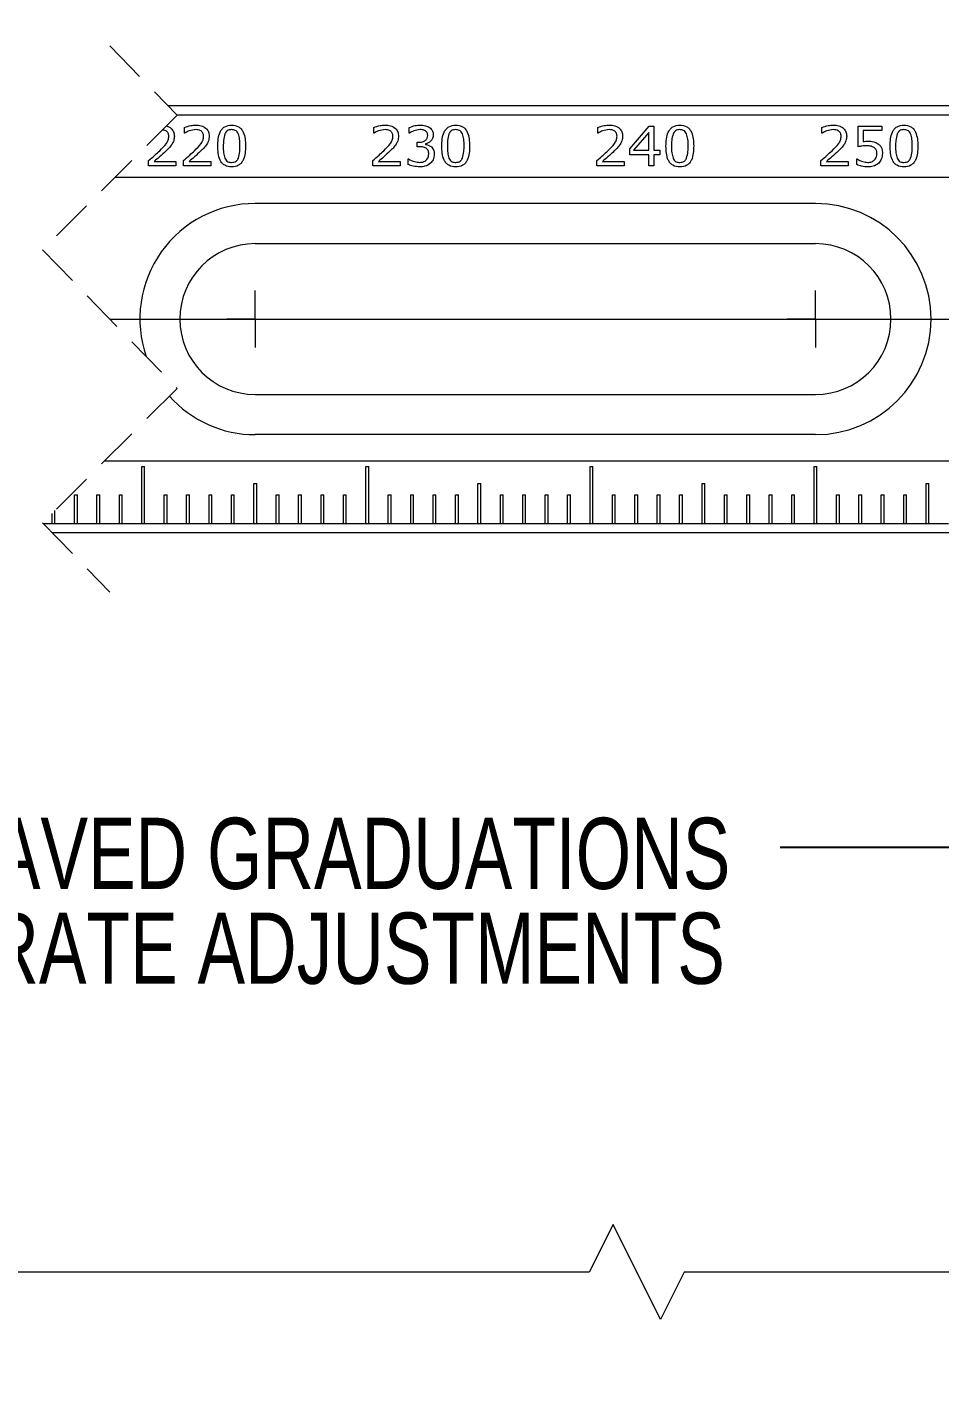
# Model space of a CAD drawing. Header units: millimetres. Extents: x 2 to 278, y 1 to 215.
# Drawn here: x 213.75 to 240.9, y 71.82 to 112.26 of the extents above; entities that cross this region are included whole.
import ezdxf

# ---------------------------------------------------------------- set-up
doc = ezdxf.new("R2010")
doc.units = ezdxf.units.MM
doc.linetypes.add('CENTERX2', pattern=[20.32, 12.7, -2.54, 2.54, -2.54])
doc.linetypes.add('HIDDEN', pattern=[1.905, 1.27, -0.635])
doc.styles.add('SLDTEXTSTYLE0', font='TXT', dxfattribs={"width": 0.75})
doc.dimstyles.new('SLDDIMSTYLE1', dxfattribs={"dimtxt": 2.116667, "dimasz": 3.175, "dimexe": 0, "dimexo": 0.0625, "dimgap": 0.529167, "dimtad": 0, "dimtih": 1, "dimtoh": 1, "dimdec": 1, "dimlfac": 1.5, "dimrnd": 1e-09, "dimzin": 4, "dimdsep": 46, "dimtxsty": 'SLDTEXTSTYLE0', "dimsah": 1, "dimcen": 0.09, "dimadec": 0, "dimazin": 1, "dimtfac": 1, "dimtdec": 1, "dimtofl": 0, "dimtmove": 0, "dimatfit": 3, "dimfxl": 1, "dimfrac": 2, "dimtolj": 1, "dimtzin": 12, "dimarcsym": 0})
doc.dimstyles.new('SLDDIMSTYLE2', dxfattribs={"dimtxt": 2.116667, "dimasz": 3.175, "dimexe": 0, "dimexo": 0.0625, "dimgap": 0.529167, "dimtad": 0, "dimtih": 1, "dimtoh": 1, "dimdec": 1, "dimlfac": 1.5, "dimrnd": 1e-09, "dimzin": 12, "dimdsep": 46, "dimtxsty": 'SLDTEXTSTYLE0', "dimsah": 1, "dimcen": 0, "dimadec": 0, "dimazin": 3, "dimtfac": 1, "dimtdec": 1, "dimtofl": 0, "dimtmove": 0, "dimatfit": 3, "dimfxl": 1, "dimfrac": 2, "dimtolj": 1, "dimtzin": 12, "dimarcsym": 0})
doc.dimstyles.new('SLDDIMSTYLE3', dxfattribs={"dimtxt": 0.18, "dimasz": 3.175, "dimexe": 0, "dimexo": 0.0625, "dimgap": 0, "dimtad": 0, "dimtih": 1, "dimtoh": 1, "dimdec": 0, "dimrnd": 1e-09, "dimzin": 0, "dimdsep": 46, "dimtxsty": 'Standard', "dimsah": 1, "dimcen": 0.09, "dimadec": 0, "dimazin": 0, "dimtfac": 3.175, "dimtdec": 0, "dimtofl": 0, "dimtmove": 0, "dimatfit": 3, "dimfxl": 1, "dimfrac": 2, "dimtolj": 1, "dimtzin": 0, "dimarcsym": 0})

# ---------------------------------------------------------------- blocks, each defined once
blk = doc.blocks.new('_D_5')
at = {"color": 7, "linetype": 'Continuous', "lineweight": 0}
for p, q in [((115.93, 95.959), (115.93, 79.824)), ((270.532, 95.959), (270.532, 73.451)), ((115.93, 77.284), (115.93, 73.451)), ((231.176, 76.64), (230.47, 75.229)), ((232.587, 73.818), (231.176, 76.64)), ((115.93, 75.229), (185.078, 75.229)), ((188.034, 75.229), (187.605, 75.229)), ((187.605, 75.229), (187.605, 71.866)), ((198.428, 75.229), (198.857, 75.229)), ((198.857, 75.229), (198.857, 71.866)), ((230.47, 75.229), (201.384, 75.229)), ((233.293, 75.229), (232.587, 73.818)), ((270.532, 75.229), (233.293, 75.229)), ((187.605, 71.866), (188.034, 71.866)), ((198.857, 71.866), (198.428, 71.866))]:
    blk.add_line(p, q, dxfattribs=at)
for points in [[(115.93, 75.229), (119.105, 74.721), (119.105, 75.737)], [(270.532, 75.229), (267.357, 75.737), (267.357, 74.721)]]:
    blk.add_solid(points, dxfattribs=at)
at = {"color": 7, "linetype": 'Continuous', "lineweight": 0, "char_height": 2.1167, "attachment_point": 1, "style": 'SLDTEXTSTYLE0'}
for s, insert in [('300.0mm', (187.067, 78.387)), ('11.81in', (188.57, 74.595))]:
    blk.add_mtext(s, dxfattribs=dict(at, insert=insert))
blk = doc.blocks.new('_D_7')
at = {"color": 7, "linetype": 'Continuous', "lineweight": 0}
for p, q in [((247.632, 126.842), (243.822, 126.842)), ((252.976, 106.9), (247.632, 126.842))]:
    blk.add_line(p, q, dxfattribs=at)
blk.add_solid([(252.976, 106.9), (252.644, 110.098), (251.663, 109.835)], dxfattribs=at)
at = {"color": 7, "linetype": 'Continuous', "lineweight": 0, "attachment_point": 1, "style": 'SLDTEXTSTYLE0'}
for s, insert, char_height in [('COUNTERBORE FOR USE WITH', (203.497, 127.888), 2.11667), ('M6 [1/4in] CAP SCREW', (212.211, 124.525), 2.11667), ('7 PLACES', (230.407, 121.162), 2.1167)]:
    blk.add_mtext(s, dxfattribs=dict(at, insert=insert, char_height=char_height))
blk = doc.blocks.new('SW_NOTE_3')
at = {"color": 0, "linetype": 'Continuous', "lineweight": 0, "char_height": 2.11667, "attachment_point": 3, "style": 'SLDTEXTSTYLE0'}
for s, insert in [('LASER ENGRAVED GRADUATIONS', (-1.479, 0.886)), ('FOR MORE ACCURATE ADJUSTMENTS', (-1.643, -1.936))]:
    blk.add_mtext(s, dxfattribs=dict(at, insert=insert))
blk = doc.blocks.new('SW_CENTERMARKSYMBOL_6')
at = {"color": 0, "linetype": 'Continuous', "lineweight": 0}
for q in [(0, 0.847), (-0.847, 0), (0, -0.847), (0.847, 0)]:
    blk.add_line((0, 0), q, dxfattribs=at)
blk = doc.blocks.new('SW_CENTERMARKSYMBOL_7')
at = {"color": 0, "linetype": 'Continuous', "lineweight": 0}
for q in [(0, 0.847), (-0.847, 0), (0, -0.847), (0.847, 0)]:
    blk.add_line((0, 0), q, dxfattribs=at)

msp = doc.modelspace()

# ---------------------------------------------------------------- linework, layer by layer
at = {"color": 7, "linetype": 'HIDDEN', "lineweight": 0}
for p, q in [((216.207, 111.707), (218.207, 109.643)), ((218.207, 109.643), (214.207, 105.643)), ((214.207, 105.643), (218.207, 101.515)), ((218.207, 101.515), (214.207, 97.515)), ((214.207, 97.515), (216.207, 95.451))]:
    msp.add_line(p, q, dxfattribs=at)
at = {"color": 7, "linetype": 'Continuous', "lineweight": 0}
for p, q in [((217.929, 109.929), (270.532, 109.929)), ((218.192, 109.658), (270.532, 109.658)), ((218.426, 109.11), (218.426, 109.276)), ((224.058, 109.11), (224.058, 109.276)), ((225.108, 109.11), (225.108, 109.275)), ((230.724, 109.11), (230.724, 109.276)), ((231.67, 108.648), (232.246, 109.32)), ((232.246, 109.32), (232.39, 109.32)), ((232.39, 109.32), (232.39, 108.599)), ((237.391, 109.11), (237.391, 109.276)), ((238.471, 109.32), (239.176, 109.32)), ((238.471, 108.704), (238.471, 109.32)), ((239.176, 109.32), (239.176, 109.185)), ((218.434, 109.11), (218.426, 109.11)), ((224.066, 109.11), (224.058, 109.11)), ((225.116, 109.11), (225.108, 109.11)), ((225.348, 108.84), (225.403, 108.84)), ((225.348, 108.704), (225.348, 108.84)), ((230.732, 109.11), (230.724, 109.11)), ((232.24, 109.128), (231.786, 108.599)), ((232.24, 108.599), (232.24, 109.128)), ((237.399, 109.11), (237.391, 109.11)), ((238.621, 109.185), (238.621, 108.863)), ((239.176, 109.185), (238.621, 109.185)), ((225.42, 108.704), (225.348, 108.704)), ((225.6, 108.788), (225.6, 108.777)), ((231.67, 108.464), (231.67, 108.648)), ((232.24, 108.464), (231.67, 108.464)), ((231.786, 108.599), (232.24, 108.599)), ((232.24, 108.134), (232.24, 108.464)), ((232.39, 108.599), (232.57, 108.599)), ((232.39, 108.464), (232.39, 108.134)), ((232.57, 108.464), (232.39, 108.464)), ((232.57, 108.599), (232.57, 108.464)), ((217.361, 108.134), (217.361, 108.299)), ((218.171, 108.134), (217.361, 108.134)), ((217.529, 108.269), (218.171, 108.269)), ((218.171, 108.269), (218.171, 108.134)), ((218.396, 108.134), (218.396, 108.299)), ((219.206, 108.134), (218.396, 108.134)), ((218.564, 108.269), (219.206, 108.269)), ((219.206, 108.269), (219.206, 108.134)), ((224.028, 108.134), (224.028, 108.299)), ((224.838, 108.134), (224.028, 108.134)), ((224.195, 108.269), (224.838, 108.269)), ((224.838, 108.269), (224.838, 108.134)), ((225.078, 108.344), (225.09, 108.344)), ((225.078, 108.179), (225.078, 108.344)), ((230.694, 108.134), (230.694, 108.299)), ((231.504, 108.134), (230.694, 108.134)), ((230.862, 108.269), (231.504, 108.269)), ((231.504, 108.269), (231.504, 108.134)), ((232.39, 108.134), (232.24, 108.134)), ((237.361, 108.134), (237.361, 108.299)), ((238.171, 108.134), (237.361, 108.134)), ((237.529, 108.269), (238.171, 108.269)), ((238.171, 108.269), (238.171, 108.134)), ((238.426, 108.344), (238.437, 108.344)), ((238.426, 108.174), (238.426, 108.344)), ((216.359, 107.796), (270.532, 107.796)), ((237.199, 107.017), (220.532, 107.017)), ((220.532, 105.823), (237.199, 105.823)), ((220.532, 101.336), (237.199, 101.336)), ((237.199, 100.142), (220.532, 100.142)), ((216.054, 99.363), (270.532, 99.363)), ((217.156, 99.194), (217.241, 99.194)), ((217.156, 97.5), (217.156, 99.194)), ((217.241, 97.5), (217.241, 99.194)), ((223.823, 99.194), (223.908, 99.194)), ((223.823, 97.5), (223.823, 99.194)), ((223.908, 97.5), (223.908, 99.194)), ((230.49, 99.194), (230.574, 99.194)), ((230.49, 97.5), (230.49, 99.194)), ((230.574, 97.5), (230.574, 99.194)), ((237.156, 99.194), (237.241, 99.194)), ((237.156, 97.5), (237.156, 99.194)), ((237.241, 97.5), (237.241, 99.194)), ((215.156, 98.347), (215.241, 98.347)), ((215.156, 97.5), (215.156, 98.347)), ((215.241, 97.5), (215.241, 98.347)), ((215.823, 98.347), (215.908, 98.347)), ((215.823, 97.5), (215.823, 98.347)), ((215.908, 97.5), (215.908, 98.347)), ((216.49, 98.347), (216.574, 98.347)), ((216.49, 97.5), (216.49, 98.347)), ((216.574, 97.5), (216.574, 98.347)), ((217.823, 98.347), (217.908, 98.347)), ((217.823, 97.5), (217.823, 98.347)), ((217.908, 97.5), (217.908, 98.347)), ((218.49, 98.347), (218.574, 98.347)), ((218.49, 97.5), (218.49, 98.347)), ((218.574, 97.5), (218.574, 98.347)), ((219.156, 98.347), (219.241, 98.347)), ((219.156, 97.5), (219.156, 98.347)), ((219.241, 97.5), (219.241, 98.347)), ((219.823, 98.347), (219.908, 98.347)), ((219.823, 97.5), (219.823, 98.347)), ((219.908, 97.5), (219.908, 98.347)), ((220.49, 98.686), (220.574, 98.686)), ((220.49, 97.5), (220.49, 98.686)), ((220.574, 97.5), (220.574, 98.686)), ((221.156, 98.347), (221.241, 98.347)), ((221.156, 97.5), (221.156, 98.347)), ((221.241, 97.5), (221.241, 98.347)), ((221.823, 98.347), (221.908, 98.347)), ((221.823, 97.5), (221.823, 98.347)), ((221.908, 97.5), (221.908, 98.347)), ((222.49, 98.347), (222.574, 98.347)), ((222.49, 97.5), (222.49, 98.347)), ((222.574, 97.5), (222.574, 98.347)), ((223.156, 98.347), (223.241, 98.347)), ((223.156, 97.5), (223.156, 98.347)), ((223.241, 97.5), (223.241, 98.347)), ((224.49, 98.347), (224.574, 98.347)), ((224.49, 97.5), (224.49, 98.347)), ((224.574, 97.5), (224.574, 98.347)), ((225.156, 98.347), (225.241, 98.347)), ((225.156, 97.5), (225.156, 98.347)), ((225.241, 97.5), (225.241, 98.347)), ((225.823, 98.347), (225.908, 98.347)), ((225.823, 97.5), (225.823, 98.347)), ((225.908, 97.5), (225.908, 98.347)), ((226.49, 98.347), (226.574, 98.347)), ((226.49, 97.5), (226.49, 98.347)), ((226.574, 97.5), (226.574, 98.347)), ((227.156, 98.686), (227.241, 98.686)), ((227.156, 97.5), (227.156, 98.686)), ((227.241, 97.5), (227.241, 98.686)), ((227.823, 98.347), (227.908, 98.347)), ((227.823, 97.5), (227.823, 98.347)), ((227.908, 97.5), (227.908, 98.347)), ((228.49, 98.347), (228.574, 98.347)), ((228.49, 97.5), (228.49, 98.347)), ((228.574, 97.5), (228.574, 98.347)), ((229.156, 98.347), (229.241, 98.347)), ((229.156, 97.5), (229.156, 98.347)), ((229.241, 97.5), (229.241, 98.347)), ((229.823, 98.347), (229.908, 98.347)), ((229.823, 97.5), (229.823, 98.347)), ((229.908, 97.5), (229.908, 98.347)), ((231.156, 98.347), (231.241, 98.347)), ((231.156, 97.5), (231.156, 98.347)), ((231.241, 97.5), (231.241, 98.347)), ((231.823, 98.347), (231.908, 98.347)), ((231.823, 97.5), (231.823, 98.347)), ((231.908, 97.5), (231.908, 98.347)), ((232.49, 98.347), (232.574, 98.347)), ((232.49, 97.5), (232.49, 98.347)), ((232.574, 97.5), (232.574, 98.347)), ((233.156, 98.347), (233.241, 98.347)), ((233.156, 97.5), (233.156, 98.347)), ((233.241, 97.5), (233.241, 98.347)), ((233.823, 98.686), (233.908, 98.686)), ((233.823, 97.5), (233.823, 98.686)), ((233.908, 97.5), (233.908, 98.686)), ((234.49, 98.347), (234.574, 98.347)), ((234.49, 97.5), (234.49, 98.347)), ((234.574, 97.5), (234.574, 98.347)), ((235.156, 98.347), (235.241, 98.347)), ((235.156, 97.5), (235.156, 98.347)), ((235.241, 97.5), (235.241, 98.347)), ((235.823, 98.347), (235.908, 98.347)), ((235.823, 97.5), (235.823, 98.347)), ((235.908, 97.5), (235.908, 98.347)), ((236.49, 98.347), (236.574, 98.347)), ((236.49, 97.5), (236.49, 98.347)), ((236.574, 97.5), (236.574, 98.347)), ((237.823, 98.347), (237.908, 98.347)), ((237.823, 97.5), (237.823, 98.347)), ((237.908, 97.5), (237.908, 98.347)), ((238.49, 98.347), (238.574, 98.347)), ((238.49, 97.5), (238.49, 98.347)), ((238.574, 97.5), (238.574, 98.347)), ((239.156, 98.347), (239.241, 98.347)), ((239.156, 97.5), (239.156, 98.347)), ((239.241, 97.5), (239.241, 98.347)), ((239.823, 98.347), (239.908, 98.347)), ((239.823, 97.5), (239.823, 98.347)), ((239.908, 97.5), (239.908, 98.347)), ((240.49, 98.686), (240.574, 98.686)), ((240.49, 97.5), (240.49, 98.686)), ((240.574, 97.5), (240.574, 98.686)), ((214.574, 97.5), (214.574, 97.883)), ((214.221, 97.5), (214.49, 97.5)), ((214.49, 97.5), (214.49, 97.798)), ((214.49, 97.5), (214.574, 97.5)), ((214.574, 97.5), (215.156, 97.5)), ((215.156, 97.5), (215.241, 97.5)), ((215.241, 97.5), (215.823, 97.5)), ((215.823, 97.5), (215.908, 97.5)), ((215.908, 97.5), (216.49, 97.5)), ((216.49, 97.5), (216.574, 97.5)), ((216.574, 97.5), (217.156, 97.5)), ((217.156, 97.5), (217.241, 97.5)), ((217.241, 97.5), (217.823, 97.5)), ((217.823, 97.5), (217.908, 97.5)), ((217.908, 97.5), (218.49, 97.5)), ((218.49, 97.5), (218.574, 97.5)), ((218.574, 97.5), (219.156, 97.5)), ((219.156, 97.5), (219.241, 97.5)), ((219.241, 97.5), (219.823, 97.5)), ((219.823, 97.5), (219.908, 97.5)), ((219.908, 97.5), (220.49, 97.5)), ((220.49, 97.5), (220.574, 97.5)), ((220.574, 97.5), (221.156, 97.5)), ((221.156, 97.5), (221.241, 97.5)), ((221.241, 97.5), (221.823, 97.5)), ((221.823, 97.5), (221.908, 97.5)), ((221.908, 97.5), (222.49, 97.5)), ((222.49, 97.5), (222.574, 97.5)), ((222.574, 97.5), (223.156, 97.5)), ((223.156, 97.5), (223.241, 97.5)), ((223.241, 97.5), (223.823, 97.5)), ((223.823, 97.5), (223.908, 97.5)), ((223.908, 97.5), (224.49, 97.5)), ((224.49, 97.5), (224.574, 97.5)), ((224.574, 97.5), (225.156, 97.5)), ((225.156, 97.5), (225.241, 97.5)), ((225.241, 97.5), (225.823, 97.5)), ((225.823, 97.5), (225.908, 97.5)), ((225.908, 97.5), (226.49, 97.5)), ((226.49, 97.5), (226.574, 97.5)), ((226.574, 97.5), (227.156, 97.5)), ((227.156, 97.5), (227.241, 97.5)), ((227.241, 97.5), (227.823, 97.5)), ((227.823, 97.5), (227.908, 97.5)), ((227.908, 97.5), (228.49, 97.5)), ((228.49, 97.5), (228.574, 97.5)), ((228.574, 97.5), (229.156, 97.5)), ((229.156, 97.5), (229.241, 97.5)), ((229.241, 97.5), (229.823, 97.5)), ((229.823, 97.5), (229.908, 97.5)), ((229.908, 97.5), (230.49, 97.5)), ((230.49, 97.5), (230.574, 97.5)), ((230.574, 97.5), (231.156, 97.5)), ((231.156, 97.5), (231.241, 97.5)), ((231.241, 97.5), (231.823, 97.5)), ((231.823, 97.5), (231.908, 97.5)), ((231.908, 97.5), (232.49, 97.5)), ((232.49, 97.5), (232.574, 97.5)), ((232.574, 97.5), (233.156, 97.5)), ((233.156, 97.5), (233.241, 97.5)), ((233.241, 97.5), (233.823, 97.5)), ((233.823, 97.5), (233.908, 97.5)), ((233.908, 97.5), (234.49, 97.5)), ((234.49, 97.5), (234.574, 97.5)), ((234.574, 97.5), (235.156, 97.5)), ((235.156, 97.5), (235.241, 97.5)), ((235.241, 97.5), (235.823, 97.5)), ((235.823, 97.5), (235.908, 97.5)), ((235.908, 97.5), (236.49, 97.5)), ((236.49, 97.5), (236.574, 97.5)), ((236.574, 97.5), (237.156, 97.5)), ((237.156, 97.5), (237.241, 97.5)), ((237.241, 97.5), (237.823, 97.5)), ((237.823, 97.5), (237.908, 97.5)), ((237.908, 97.5), (238.49, 97.5)), ((238.49, 97.5), (238.574, 97.5)), ((238.574, 97.5), (239.156, 97.5)), ((239.156, 97.5), (239.241, 97.5)), ((239.241, 97.5), (239.823, 97.5)), ((239.823, 97.5), (239.908, 97.5)), ((239.908, 97.5), (240.49, 97.5)), ((240.49, 97.5), (240.574, 97.5)), ((240.574, 97.5), (241.156, 97.5)), ((214.484, 97.229), (270.532, 97.229))]:
    msp.add_line(p, q, dxfattribs=at)
at = {"color": 7, "linetype": 'CENTERX2', "lineweight": 0, "ltscale": 3.333333}
msp.add_line((216.207, 103.579), (272.532, 103.579), dxfattribs=at)
at = {"color": 7, "linetype": 'Continuous', "lineweight": 0}
for centre, radius, start, end in [((220.528, 103.588), 3.429, 89.9281, 199.1784), ((237.199, 103.579), 3.437, 270, 90), ((220.532, 103.579), 2.244, 90, 270), ((237.199, 103.579), 2.244, 270, 90), ((220.519, 103.524), 3.382, 221.3538, 270.2148)]:
    msp.add_arc(centre, radius, start, end, dxfattribs=at)
for points, knots in [([(217.961, 109.016), (217.958, 109.049), (217.951, 109.114), (217.875, 109.194), (217.805, 109.201), (217.768, 109.205)], [0, 0, 0, 0, 0.320662, 0.640298, 1, 1, 1, 1]), ([(217.892, 109.329), (217.942, 109.307), (218.032, 109.27), (218.115, 109.149), (218.122, 109.064), (218.126, 109.021)], [0, 0, 0, 0, 0.3871082, 0.6931711, 1, 1, 1, 1]), ([(218.426, 109.276), (218.488, 109.299), (218.597, 109.34), (218.714, 109.347), (218.765, 109.35)], [0, 0, 0, 0, 0.55984, 1, 1, 1, 1]), ([(218.761, 109.215), (218.696, 109.207), (218.58, 109.194), (218.479, 109.136), (218.434, 109.11)], [0, 0, 0, 0, 0.559379, 1, 1, 1, 1]), ([(218.996, 109.016), (218.993, 109.049), (218.986, 109.114), (218.898, 109.203), (218.813, 109.21), (218.761, 109.215)], [0, 0, 0, 0, 0.28055, 0.560195, 1, 1, 1, 1]), ([(218.765, 109.35), (218.82, 109.347), (218.928, 109.341), (219.067, 109.268), (219.151, 109.15), (219.158, 109.064), (219.161, 109.021)], [0, 0, 0, 0, 0.280891, 0.560221, 0.779834, 1, 1, 1, 1]), ([(219.417, 108.726), (219.419, 108.797), (219.423, 108.939), (219.465, 109.114), (219.538, 109.236), (219.649, 109.331), (219.757, 109.342), (219.829, 109.35)], [0, 0, 0, 0, 0.250983, 0.501314, 0.626586, 0.751654, 1, 1, 1, 1]), ([(219.829, 109.215), (219.806, 109.213), (219.759, 109.211), (219.679, 109.175), (219.648, 109.122), (219.628, 109.089)], [0, 0, 0, 0, 0.281171, 0.56158, 1, 1, 1, 1]), ([(219.829, 109.35), (219.901, 109.342), (220.009, 109.331), (220.119, 109.237), (220.193, 109.114), (220.236, 108.94), (220.24, 108.798), (220.242, 108.728)], [0, 0, 0, 0, 0.248404, 0.373459, 0.498722, 0.749046, 1, 1, 1, 1]), ([(220.028, 109.091), (220.017, 109.111), (219.995, 109.152), (219.927, 109.206), (219.866, 109.211), (219.829, 109.215)], [0, 0, 0, 0, 0.280865, 0.561095, 1, 1, 1, 1]), ([(224.058, 109.276), (224.119, 109.299), (224.229, 109.34), (224.345, 109.347), (224.397, 109.35)], [0, 0, 0, 0, 0.559826, 1, 1, 1, 1]), ([(224.393, 109.215), (224.328, 109.207), (224.211, 109.194), (224.11, 109.136), (224.066, 109.11)], [0, 0, 0, 0, 0.559377, 1, 1, 1, 1]), ([(224.628, 109.016), (224.624, 109.049), (224.618, 109.114), (224.53, 109.203), (224.445, 109.21), (224.393, 109.215)], [0, 0, 0, 0, 0.280547, 0.560184, 1, 1, 1, 1]), ([(224.397, 109.35), (224.451, 109.347), (224.56, 109.341), (224.698, 109.268), (224.782, 109.15), (224.789, 109.064), (224.793, 109.021)], [0, 0, 0, 0, 0.280892, 0.560215, 0.779835, 1, 1, 1, 1]), ([(225.108, 109.275), (225.168, 109.298), (225.275, 109.34), (225.39, 109.347), (225.441, 109.35)], [0, 0, 0, 0, 0.559846, 1, 1, 1, 1]), ([(225.434, 109.215), (225.371, 109.207), (225.257, 109.193), (225.159, 109.135), (225.116, 109.11)], [0, 0, 0, 0, 0.559263, 1, 1, 1, 1]), ([(225.594, 109.177), (225.566, 109.19), (225.515, 109.214), (225.459, 109.214), (225.434, 109.215)], [0, 0, 0, 0, 0.558467, 1, 1, 1, 1]), ([(225.441, 109.35), (225.494, 109.348), (225.59, 109.346), (225.675, 109.301), (225.712, 109.281)], [0, 0, 0, 0, 0.560507, 1, 1, 1, 1]), ([(225.712, 109.281), (225.731, 109.266), (225.77, 109.236), (225.819, 109.161), (225.824, 109.097), (225.828, 109.058)], [0, 0, 0, 0, 0.280575, 0.560931, 1, 1, 1, 1]), ([(226.083, 108.726), (226.085, 108.797), (226.089, 108.939), (226.131, 109.114), (226.205, 109.236), (226.316, 109.331), (226.424, 109.342), (226.496, 109.35)], [0, 0, 0, 0, 0.250984, 0.501317, 0.626586, 0.751655, 1, 1, 1, 1]), ([(226.496, 109.215), (226.472, 109.213), (226.425, 109.211), (226.346, 109.175), (226.314, 109.122), (226.295, 109.089)], [0, 0, 0, 0, 0.281146, 0.561581, 1, 1, 1, 1]), ([(226.496, 109.35), (226.568, 109.342), (226.676, 109.331), (226.786, 109.237), (226.859, 109.114), (226.902, 108.94), (226.906, 108.798), (226.908, 108.728)], [0, 0, 0, 0, 0.248405, 0.373463, 0.498726, 0.749047, 1, 1, 1, 1]), ([(226.695, 109.091), (226.684, 109.111), (226.662, 109.152), (226.594, 109.206), (226.533, 109.211), (226.496, 109.215)], [0, 0, 0, 0, 0.28086, 0.561075, 1, 1, 1, 1]), ([(230.724, 109.276), (230.786, 109.299), (230.895, 109.34), (231.012, 109.347), (231.064, 109.35)], [0, 0, 0, 0, 0.5598367, 1, 1, 1, 1]), ([(231.06, 109.215), (230.994, 109.207), (230.878, 109.194), (230.777, 109.136), (230.732, 109.11)], [0, 0, 0, 0, 0.5593818, 1, 1, 1, 1]), ([(231.294, 109.016), (231.291, 109.049), (231.284, 109.114), (231.196, 109.203), (231.111, 109.21), (231.06, 109.215)], [0, 0, 0, 0, 0.280549, 0.560197, 1, 1, 1, 1]), ([(231.064, 109.35), (231.118, 109.347), (231.226, 109.341), (231.365, 109.268), (231.449, 109.15), (231.456, 109.064), (231.459, 109.021)], [0, 0, 0, 0, 0.2808884, 0.560222, 0.7798346, 1, 1, 1, 1]), ([(232.75, 108.726), (232.752, 108.797), (232.756, 108.939), (232.798, 109.114), (232.872, 109.236), (232.982, 109.331), (233.09, 109.342), (233.162, 109.35)], [0, 0, 0, 0, 0.250983, 0.501317, 0.626585, 0.751652, 1, 1, 1, 1]), ([(233.162, 109.215), (233.139, 109.213), (233.092, 109.211), (233.012, 109.175), (232.981, 109.122), (232.962, 109.089)], [0, 0, 0, 0, 0.281158, 0.561576, 1, 1, 1, 1]), ([(233.162, 109.35), (233.234, 109.342), (233.343, 109.331), (233.453, 109.237), (233.526, 109.114), (233.569, 108.94), (233.573, 108.798), (233.575, 108.728)], [0, 0, 0, 0, 0.2484008, 0.3734625, 0.4987235, 0.7490468, 1, 1, 1, 1]), ([(233.362, 109.091), (233.351, 109.111), (233.328, 109.152), (233.261, 109.206), (233.2, 109.211), (233.162, 109.215)], [0, 0, 0, 0, 0.280865, 0.561079, 1, 1, 1, 1]), ([(237.391, 109.276), (237.452, 109.299), (237.562, 109.34), (237.679, 109.347), (237.73, 109.35)], [0, 0, 0, 0, 0.559847, 1, 1, 1, 1]), ([(237.726, 109.215), (237.661, 109.207), (237.545, 109.194), (237.444, 109.136), (237.399, 109.11)], [0, 0, 0, 0, 0.559366, 1, 1, 1, 1]), ([(237.961, 109.016), (237.958, 109.049), (237.951, 109.114), (237.863, 109.203), (237.778, 109.21), (237.726, 109.215)], [0, 0, 0, 0, 0.2805527, 0.5601943, 1, 1, 1, 1]), ([(237.73, 109.35), (237.785, 109.347), (237.893, 109.341), (238.031, 109.268), (238.115, 109.15), (238.123, 109.064), (238.126, 109.021)], [0, 0, 0, 0, 0.280887, 0.56022, 0.779835, 1, 1, 1, 1]), ([(239.417, 108.726), (239.419, 108.797), (239.423, 108.939), (239.465, 109.114), (239.538, 109.236), (239.649, 109.331), (239.757, 109.342), (239.829, 109.35)], [0, 0, 0, 0, 0.250983, 0.501314, 0.626582, 0.751648, 1, 1, 1, 1]), ([(239.829, 109.215), (239.806, 109.213), (239.759, 109.211), (239.679, 109.175), (239.648, 109.122), (239.628, 109.089)], [0, 0, 0, 0, 0.281173, 0.561577, 1, 1, 1, 1]), ([(239.829, 109.35), (239.901, 109.342), (240.009, 109.331), (240.119, 109.237), (240.193, 109.114), (240.236, 108.94), (240.24, 108.798), (240.242, 108.728)], [0, 0, 0, 0, 0.248397, 0.373459, 0.498723, 0.749046, 1, 1, 1, 1]), ([(240.028, 109.091), (240.017, 109.111), (239.995, 109.152), (239.927, 109.206), (239.866, 109.211), (239.829, 109.215)], [0, 0, 0, 0, 0.28086, 0.561089, 1, 1, 1, 1]), ([(217.691, 108.588), (217.761, 108.656), (217.858, 108.75), (217.951, 108.901), (217.958, 108.978), (217.961, 109.016)], [0, 0, 0, 0, 0.560728, 0.780477, 1, 1, 1, 1]), ([(218.126, 109.021), (218.123, 108.974), (218.117, 108.889), (218.075, 108.815), (218.057, 108.783)], [0, 0, 0, 0, 0.559658, 1, 1, 1, 1]), ([(218.726, 108.588), (218.796, 108.656), (218.893, 108.75), (218.986, 108.901), (218.993, 108.978), (218.996, 109.016)], [0, 0, 0, 0, 0.56073, 0.78048, 1, 1, 1, 1]), ([(219.161, 109.021), (219.158, 108.974), (219.152, 108.889), (219.111, 108.815), (219.093, 108.783)], [0, 0, 0, 0, 0.559656, 1, 1, 1, 1]), ([(219.628, 109.089), (219.612, 109.023), (219.581, 108.903), (219.582, 108.78), (219.582, 108.726)], [0, 0, 0, 0, 0.558834, 1, 1, 1, 1]), ([(220.077, 108.728), (220.077, 108.797), (220.078, 108.92), (220.044, 109.039), (220.028, 109.091)], [0, 0, 0, 0, 0.5609, 1, 1, 1, 1]), ([(224.357, 108.588), (224.427, 108.656), (224.525, 108.75), (224.617, 108.901), (224.624, 108.978), (224.628, 109.016)], [0, 0, 0, 0, 0.560733, 0.780477, 1, 1, 1, 1]), ([(224.793, 109.021), (224.789, 108.974), (224.783, 108.889), (224.742, 108.815), (224.724, 108.783)], [0, 0, 0, 0, 0.559661, 1, 1, 1, 1]), ([(225.403, 108.84), (225.438, 108.841), (225.508, 108.845), (225.599, 108.887), (225.657, 108.961), (225.661, 109.017), (225.663, 109.044)], [0, 0, 0, 0, 0.280942, 0.5606182, 0.7798472, 1, 1, 1, 1]), ([(225.663, 109.044), (225.659, 109.074), (225.653, 109.128), (225.612, 109.162), (225.594, 109.177)], [0, 0, 0, 0, 0.558909, 1, 1, 1, 1]), ([(225.828, 109.058), (225.824, 109.023), (225.817, 108.951), (225.753, 108.87), (225.681, 108.812), (225.627, 108.796), (225.6, 108.788)], [0, 0, 0, 0, 0.279524, 0.559281, 0.779682, 1, 1, 1, 1]), ([(226.295, 109.089), (226.278, 109.023), (226.248, 108.903), (226.248, 108.78), (226.248, 108.726)], [0, 0, 0, 0, 0.558835, 1, 1, 1, 1]), ([(226.743, 108.728), (226.744, 108.797), (226.745, 108.92), (226.71, 109.039), (226.695, 109.091)], [0, 0, 0, 0, 0.560897, 1, 1, 1, 1]), ([(231.024, 108.588), (231.094, 108.656), (231.191, 108.75), (231.284, 108.901), (231.291, 108.978), (231.294, 109.016)], [0, 0, 0, 0, 0.560729, 0.780479, 1, 1, 1, 1]), ([(231.459, 109.021), (231.456, 108.974), (231.45, 108.889), (231.409, 108.815), (231.391, 108.783)], [0, 0, 0, 0, 0.559653, 1, 1, 1, 1]), ([(232.962, 109.089), (232.945, 109.023), (232.915, 108.903), (232.915, 108.78), (232.915, 108.726)], [0, 0, 0, 0, 0.558833, 1, 1, 1, 1]), ([(233.41, 108.728), (233.411, 108.797), (233.412, 108.92), (233.377, 109.039), (233.362, 109.091)], [0, 0, 0, 0, 0.5609, 1, 1, 1, 1]), ([(237.691, 108.588), (237.761, 108.656), (237.858, 108.75), (237.951, 108.901), (237.958, 108.978), (237.961, 109.016)], [0, 0, 0, 0, 0.56073, 0.780477, 1, 1, 1, 1]), ([(238.126, 109.021), (238.123, 108.974), (238.117, 108.889), (238.075, 108.815), (238.057, 108.783)], [0, 0, 0, 0, 0.559658, 1, 1, 1, 1]), ([(238.621, 108.863), (238.646, 108.865), (238.69, 108.869), (238.734, 108.869), (238.754, 108.87)], [0, 0, 0, 0, 0.55998, 1, 1, 1, 1]), ([(238.754, 108.87), (238.814, 108.869), (238.921, 108.867), (239.016, 108.817), (239.057, 108.795)], [0, 0, 0, 0, 0.560731, 1, 1, 1, 1]), ([(239.628, 109.089), (239.612, 109.023), (239.581, 108.903), (239.582, 108.78), (239.582, 108.726)], [0, 0, 0, 0, 0.558834, 1, 1, 1, 1]), ([(240.077, 108.728), (240.077, 108.797), (240.078, 108.92), (240.044, 109.039), (240.028, 109.091)], [0, 0, 0, 0, 0.5609, 1, 1, 1, 1]), ([(217.361, 108.299), (217.424, 108.352), (217.536, 108.445), (217.643, 108.545), (217.691, 108.588)], [0, 0, 0, 0, 0.5600337, 1, 1, 1, 1]), ([(217.88, 108.579), (217.816, 108.519), (217.701, 108.414), (217.581, 108.313), (217.529, 108.269)], [0, 0, 0, 0, 0.559968, 1, 1, 1, 1]), ([(218.057, 108.783), (218.027, 108.742), (217.974, 108.669), (217.909, 108.606), (217.88, 108.579)], [0, 0, 0, 0, 0.559738, 1, 1, 1, 1]), ([(218.396, 108.299), (218.459, 108.352), (218.571, 108.445), (218.679, 108.545), (218.726, 108.588)], [0, 0, 0, 0, 0.560043, 1, 1, 1, 1]), ([(218.915, 108.579), (218.851, 108.519), (218.736, 108.414), (218.617, 108.313), (218.564, 108.269)], [0, 0, 0, 0, 0.559962, 1, 1, 1, 1]), ([(219.093, 108.783), (219.063, 108.742), (219.009, 108.669), (218.944, 108.606), (218.915, 108.579)], [0, 0, 0, 0, 0.559742, 1, 1, 1, 1]), ([(219.829, 108.104), (219.757, 108.112), (219.649, 108.123), (219.538, 108.217), (219.465, 108.339), (219.423, 108.514), (219.419, 108.655), (219.417, 108.726)], [0, 0, 0, 0, 0.24844, 0.373476, 0.498732, 0.749055, 1, 1, 1, 1]), ([(219.582, 108.726), (219.581, 108.658), (219.579, 108.536), (219.613, 108.419), (219.628, 108.367)], [0, 0, 0, 0, 0.560855, 1, 1, 1, 1]), ([(220.242, 108.728), (220.24, 108.657), (220.236, 108.515), (220.194, 108.34), (220.12, 108.218), (220.009, 108.123), (219.901, 108.112), (219.829, 108.104)], [0, 0, 0, 0, 0.250974, 0.50131, 0.626564, 0.751625, 1, 1, 1, 1]), ([(220.029, 108.365), (220.046, 108.431), (220.077, 108.55), (220.077, 108.673), (220.077, 108.728)], [0, 0, 0, 0, 0.558961, 1, 1, 1, 1]), ([(224.028, 108.299), (224.09, 108.352), (224.203, 108.445), (224.31, 108.545), (224.357, 108.588)], [0, 0, 0, 0, 0.5600447, 1, 1, 1, 1]), ([(224.547, 108.579), (224.482, 108.519), (224.368, 108.414), (224.248, 108.313), (224.195, 108.269)], [0, 0, 0, 0, 0.559966, 1, 1, 1, 1]), ([(224.724, 108.783), (224.694, 108.742), (224.64, 108.669), (224.575, 108.606), (224.547, 108.579)], [0, 0, 0, 0, 0.559742, 1, 1, 1, 1]), ([(225.617, 108.661), (225.581, 108.677), (225.518, 108.704), (225.45, 108.704), (225.42, 108.704)], [0, 0, 0, 0, 0.557858, 1, 1, 1, 1]), ([(225.6, 108.777), (225.634, 108.768), (225.696, 108.753), (225.748, 108.716), (225.771, 108.7)], [0, 0, 0, 0, 0.560216, 1, 1, 1, 1]), ([(225.693, 108.49), (225.691, 108.528), (225.687, 108.595), (225.638, 108.641), (225.617, 108.661)], [0, 0, 0, 0, 0.560672, 1, 1, 1, 1]), ([(225.621, 108.305), (225.646, 108.336), (225.689, 108.39), (225.692, 108.459), (225.693, 108.49)], [0, 0, 0, 0, 0.55824, 1, 1, 1, 1]), ([(225.858, 108.48), (225.852, 108.424), (225.841, 108.323), (225.775, 108.247), (225.746, 108.213)], [0, 0, 0, 0, 0.559285, 1, 1, 1, 1]), ([(225.771, 108.7), (225.8, 108.664), (225.854, 108.599), (225.857, 108.517), (225.858, 108.48)], [0, 0, 0, 0, 0.558182, 1, 1, 1, 1]), ([(226.496, 108.104), (226.424, 108.112), (226.316, 108.123), (226.205, 108.217), (226.131, 108.339), (226.089, 108.514), (226.085, 108.655), (226.083, 108.726)], [0, 0, 0, 0, 0.248435, 0.373474, 0.49873, 0.749055, 1, 1, 1, 1]), ([(226.248, 108.726), (226.247, 108.658), (226.245, 108.536), (226.279, 108.419), (226.294, 108.367)], [0, 0, 0, 0, 0.560854, 1, 1, 1, 1]), ([(226.908, 108.728), (226.906, 108.657), (226.902, 108.515), (226.861, 108.34), (226.787, 108.218), (226.676, 108.123), (226.568, 108.112), (226.496, 108.104)], [0, 0, 0, 0, 0.250973, 0.501305, 0.62656, 0.75162, 1, 1, 1, 1]), ([(226.696, 108.365), (226.713, 108.431), (226.744, 108.55), (226.744, 108.673), (226.743, 108.728)], [0, 0, 0, 0, 0.55896, 1, 1, 1, 1]), ([(230.694, 108.299), (230.757, 108.352), (230.869, 108.445), (230.977, 108.545), (231.024, 108.588)], [0, 0, 0, 0, 0.5600447, 1, 1, 1, 1]), ([(231.213, 108.579), (231.149, 108.519), (231.034, 108.414), (230.915, 108.313), (230.862, 108.269)], [0, 0, 0, 0, 0.559962, 1, 1, 1, 1]), ([(231.391, 108.783), (231.361, 108.742), (231.307, 108.669), (231.242, 108.606), (231.213, 108.579)], [0, 0, 0, 0, 0.559742, 1, 1, 1, 1]), ([(233.162, 108.104), (233.091, 108.112), (232.982, 108.123), (232.871, 108.217), (232.798, 108.339), (232.756, 108.514), (232.752, 108.655), (232.75, 108.726)], [0, 0, 0, 0, 0.248439, 0.373475, 0.498731, 0.749055, 1, 1, 1, 1]), ([(232.915, 108.726), (232.914, 108.658), (232.912, 108.536), (232.946, 108.419), (232.961, 108.367)], [0, 0, 0, 0, 0.5608558, 1, 1, 1, 1]), ([(233.575, 108.728), (233.573, 108.657), (233.569, 108.515), (233.528, 108.34), (233.453, 108.218), (233.343, 108.123), (233.235, 108.112), (233.162, 108.104)], [0, 0, 0, 0, 0.250973, 0.501307, 0.62656, 0.75162, 1, 1, 1, 1]), ([(233.362, 108.365), (233.38, 108.431), (233.411, 108.55), (233.41, 108.673), (233.41, 108.728)], [0, 0, 0, 0, 0.558962, 1, 1, 1, 1]), ([(237.361, 108.299), (237.424, 108.352), (237.536, 108.445), (237.643, 108.545), (237.691, 108.588)], [0, 0, 0, 0, 0.560035, 1, 1, 1, 1]), ([(237.88, 108.579), (237.816, 108.519), (237.701, 108.414), (237.581, 108.313), (237.529, 108.269)], [0, 0, 0, 0, 0.559971, 1, 1, 1, 1]), ([(238.057, 108.783), (238.027, 108.742), (237.974, 108.669), (237.909, 108.606), (237.88, 108.579)], [0, 0, 0, 0, 0.559738, 1, 1, 1, 1]), ([(238.716, 108.734), (238.67, 108.732), (238.587, 108.728), (238.507, 108.712), (238.471, 108.704)], [0, 0, 0, 0, 0.559844, 1, 1, 1, 1]), ([(238.947, 108.679), (238.906, 108.698), (238.833, 108.733), (238.752, 108.734), (238.716, 108.734)], [0, 0, 0, 0, 0.5577556, 1, 1, 1, 1]), ([(239.026, 108.506), (239.023, 108.544), (239.018, 108.612), (238.969, 108.659), (238.947, 108.679)], [0, 0, 0, 0, 0.560242, 1, 1, 1, 1]), ([(238.957, 108.312), (238.98, 108.344), (239.022, 108.403), (239.025, 108.475), (239.026, 108.506)], [0, 0, 0, 0, 0.55802, 1, 1, 1, 1]), ([(239.057, 108.795), (239.081, 108.775), (239.129, 108.736), (239.184, 108.636), (239.188, 108.556), (239.191, 108.507)], [0, 0, 0, 0, 0.280149, 0.560292, 1, 1, 1, 1]), ([(239.191, 108.507), (239.185, 108.448), (239.175, 108.341), (239.109, 108.257), (239.079, 108.22)], [0, 0, 0, 0, 0.559756, 1, 1, 1, 1]), ([(239.829, 108.104), (239.757, 108.112), (239.649, 108.123), (239.538, 108.217), (239.465, 108.339), (239.423, 108.514), (239.419, 108.655), (239.417, 108.726)], [0, 0, 0, 0, 0.2484387, 0.3734744, 0.4987308, 0.7490549, 1, 1, 1, 1]), ([(239.582, 108.726), (239.581, 108.658), (239.579, 108.536), (239.613, 108.419), (239.628, 108.367)], [0, 0, 0, 0, 0.560854, 1, 1, 1, 1]), ([(240.242, 108.728), (240.24, 108.657), (240.236, 108.515), (240.194, 108.34), (240.12, 108.218), (240.009, 108.123), (239.901, 108.112), (239.829, 108.104)], [0, 0, 0, 0, 0.250973, 0.50131, 0.626563, 0.751623, 1, 1, 1, 1]), ([(240.029, 108.365), (240.046, 108.431), (240.077, 108.55), (240.077, 108.673), (240.077, 108.728)], [0, 0, 0, 0, 0.55896, 1, 1, 1, 1]), ([(219.628, 108.367), (219.638, 108.346), (219.66, 108.303), (219.729, 108.247), (219.791, 108.242), (219.829, 108.239)], [0, 0, 0, 0, 0.280855, 0.56098, 1, 1, 1, 1]), ([(219.829, 108.239), (219.853, 108.241), (219.9, 108.243), (219.979, 108.279), (220.01, 108.332), (220.029, 108.365)], [0, 0, 0, 0, 0.281309, 0.561901, 1, 1, 1, 1]), ([(225.429, 108.104), (225.361, 108.109), (225.241, 108.118), (225.128, 108.16), (225.078, 108.179)], [0, 0, 0, 0, 0.559698, 1, 1, 1, 1]), ([(225.09, 108.344), (225.148, 108.312), (225.253, 108.255), (225.372, 108.244), (225.424, 108.239)], [0, 0, 0, 0, 0.559874, 1, 1, 1, 1]), ([(225.424, 108.239), (225.464, 108.243), (225.536, 108.248), (225.595, 108.288), (225.621, 108.305)], [0, 0, 0, 0, 0.560736, 1, 1, 1, 1]), ([(225.746, 108.213), (225.692, 108.177), (225.596, 108.112), (225.48, 108.107), (225.429, 108.104)], [0, 0, 0, 0, 0.558179, 1, 1, 1, 1]), ([(226.294, 108.367), (226.305, 108.346), (226.327, 108.303), (226.396, 108.247), (226.458, 108.242), (226.496, 108.239)], [0, 0, 0, 0, 0.280858, 0.560997, 1, 1, 1, 1]), ([(226.496, 108.239), (226.519, 108.241), (226.566, 108.243), (226.646, 108.279), (226.677, 108.332), (226.696, 108.365)], [0, 0, 0, 0, 0.281329, 0.561905, 1, 1, 1, 1]), ([(232.961, 108.367), (232.972, 108.346), (232.993, 108.303), (233.062, 108.247), (233.124, 108.242), (233.162, 108.239)], [0, 0, 0, 0, 0.280854, 0.560989, 1, 1, 1, 1]), ([(233.162, 108.239), (233.186, 108.241), (233.233, 108.243), (233.313, 108.279), (233.344, 108.332), (233.362, 108.365)], [0, 0, 0, 0, 0.28133, 0.561921, 1, 1, 1, 1]), ([(238.762, 108.104), (238.697, 108.108), (238.582, 108.115), (238.474, 108.156), (238.426, 108.174)], [0, 0, 0, 0, 0.55987, 1, 1, 1, 1]), ([(238.437, 108.344), (238.493, 108.312), (238.593, 108.255), (238.706, 108.244), (238.757, 108.239)], [0, 0, 0, 0, 0.560084, 1, 1, 1, 1]), ([(238.757, 108.239), (238.798, 108.242), (238.873, 108.246), (238.931, 108.292), (238.957, 108.312)], [0, 0, 0, 0, 0.560615, 1, 1, 1, 1]), ([(239.079, 108.22), (239.026, 108.182), (238.931, 108.112), (238.814, 108.107), (238.762, 108.104)], [0, 0, 0, 0, 0.558329, 1, 1, 1, 1]), ([(239.628, 108.367), (239.638, 108.346), (239.66, 108.303), (239.729, 108.247), (239.791, 108.242), (239.829, 108.239)], [0, 0, 0, 0, 0.280854, 0.560989, 1, 1, 1, 1]), ([(239.829, 108.239), (239.853, 108.241), (239.9, 108.243), (239.979, 108.279), (240.01, 108.332), (240.029, 108.365)], [0, 0, 0, 0, 0.281315, 0.561904, 1, 1, 1, 1])]:
    msp.add_open_spline(points, degree=3, knots=knots, dxfattribs=at)

# ---------------------------------------------------------------- block references
for name, p in [('SW_CENTERMARKSYMBOL_6', (220.532, 103.579)), ('SW_CENTERMARKSYMBOL_7', (237.199, 103.579)), ('SW_NOTE_3', (236.144, 87.858))]:
    msp.add_blockref(name, p, dxfattribs=at)

# ---------------------------------------------------------------- dimensions: what is measured, and where the dimension line sits
dim = msp.add_diameter_dim_2p(p1=(254.755, 100.259), p2=(252.976, 106.9), text='COUNTERBORE FOR USE WITH\\PM6 [1/4in] CAP SCREW\\P7 PLACES', dimstyle='SLDDIMSTYLE2', override={"dimpost": '<>'}, dxfattribs=at)
dim.commit()
dim.dimension.update_dxf_attribs({"geometry": '_D_7', "text_midpoint": (223.263, 126.842), "dimtype": 163})
dim = msp.add_linear_dim(base=(270.532, 75.229), p1=(115.93, 97.229), p2=(270.532, 97.229), text='300.0mm', dimstyle='SLDDIMSTYLE1', dxfattribs=at)
dim.commit()
dim.dimension.update_dxf_attribs({"geometry": '_D_5', "text_midpoint": (193.231, 75.229), "dimtype": 160})

# ---------------------------------------------------------------- leaders
msp.add_leader([(253.156, 97.5), (242.494, 87.858), (236.144, 87.858)], dimstyle='SLDDIMSTYLE3', dxfattribs=at)

doc.saveas('drawing.dxf')
